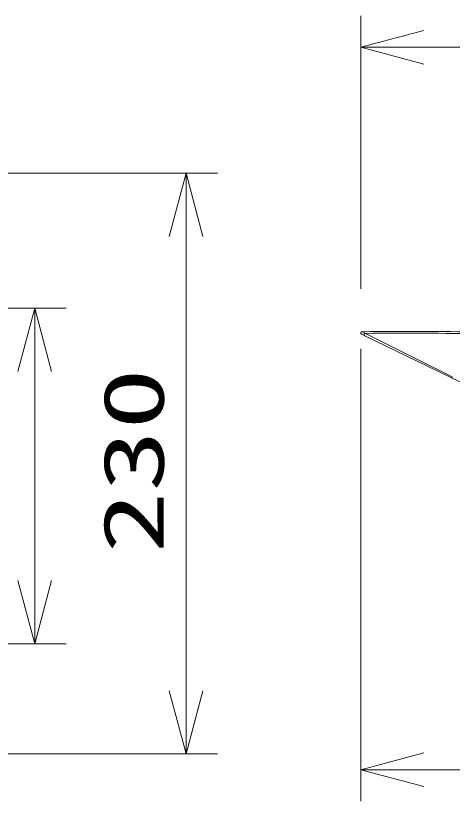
# Model space of a CAD drawing. Units: millimetres on the paper. Extents: x -63 to 64, y -59 to 59.
# Drawn here: x -20.38 to -3.07, y 9.79 to 40.95 of the extents above; entities that cross this region are included whole.
import ezdxf
from ezdxf.enums import TextEntityAlignment as Align

# ---------------------------------------------------------------- set-up
doc = ezdxf.new("R2010")
doc.units = ezdxf.units.MM
for name, color, linetype, lineweight in [('0-4_SUNPO', 7, 'Continuous', 9), ('0-5_0', 7, 'Continuous', 9), ('0-6_GAIKEI', 4, 'Continuous', 9)]:
    doc.layers.add(name, color=color, linetype=linetype, lineweight=lineweight)
doc.styles.add('ＭＳ ゴシック', font='')
doc.styles.get('ＭＳ ゴシック').set_extended_font_data('MS Gothic')

# ---------------------------------------------------------------- blocks, each defined once
blk = doc.blocks.new('_Open30')
at = {"layer": '0-5_0'}
blk.add_line((0, 0), (-1, 0), dxfattribs=at)
blk.add_lwpolyline([(-1, 0.2679), (0, 0), (-1, -0.2679)], dxfattribs=at)

msp = doc.modelspace()

# ---------------------------------------------------------------- linework, layer by layer
at = {"layer": '0-4_SUNPO'}
for p, q in [((-6.7, 30.117), (-6.7, 40.947)), ((11.096, 39.697), (-4.2, 39.697)), ((-26.062, 34.697), (-12.375, 34.697)), ((-13.625, 32.197), (-13.625, 14.174)), ((-31.3, 29.342), (-18.375, 29.342)), ((-6.7, 27.74), (-6.7, 9.791)), ((-19.625, 26.842), (-19.625, 18.542)), ((-31.3, 16.042), (-18.375, 16.042)), ((-26.062, 11.674), (-12.375, 11.674)), ((28.492, 11.042), (-4.2, 11.041))]:
    msp.add_line(p, q, dxfattribs=at)
at = {"layer": '0-6_GAIKEI'}
for q in [(-6.651, 28.415), (-3.074, 26.631)]:
    msp.add_line((-6.516, 28.349), q, dxfattribs=at)
at = {"layer": '0-6_GAIKEI', "color": 7}
for q in [(-6.672, 28.32), (0.006, 25.063)]:
    msp.add_line((-6.537, 28.254), q, dxfattribs=at)
at = {"layer": '0-6_GAIKEI'}
msp.add_circle((-3.093, 26.576), 0.0012, dxfattribs=at)
at = {"layer": '0-6_GAIKEI', "color": 7}
for centre, radius, start, end in [((-6.65, 28.365), 0.05, 90.7277, 243.9994), ((-4.746, -121.676), 150.102, 88.78153, 90.7271)]:
    msp.add_arc(centre, radius, start, end, dxfattribs=at)
at = {"layer": '0-6_GAIKEI'}
for centre, radius, start, end in [((-4.98, -110.294), 138.652, 88.71751, 90.63494), ((-6.515, 28.299), 0.0501, 91.4004, 240.3361), ((-3.076, 26.577), 0.0186, 171.4213, 180), ((-3.087, 26.577), 0.0083, 180, 188.6715), ((-3.091, 26.577), 0.0036, 180, 200.6616), ((-3.093, 26.576), 0.0019, 180, 218.5076), ((-3.02, 26.566), 0.0758, 163.8833, 166.5333), ((-3.052, 26.574), 0.0428, 166.4057, 171.4367), ((-2.973, 26.552), 0.125, 161.1105, 163.8141), ((-2.896, 26.526), 0.206, 157.9367, 161.0043), ((-2.785, 26.48), 0.326, 152.3647, 157.8224)]:
    msp.add_arc(centre, radius, start, end, dxfattribs=at)

# ---------------------------------------------------------------- block references
at = {"layer": '0-4_SUNPO', "xscale": 2.5, "yscale": 2.5}
for p, rotation in [((-6.7, 39.697), 179.99905), ((-13.625, 34.697), 90), ((-19.625, 29.342), 90), ((-19.625, 16.042), 270), ((-13.625, 11.674), 270), ((-6.7, 11.041), 180.00095)]:
    msp.add_blockref('_Open30', p, dxfattribs=dict(at, rotation=rotation))

# ---------------------------------------------------------------- texts
at = {"layer": '0-4_SUNPO', "style": 'ＭＳ ゴシック', "width": 1.5}
msp.add_text('230', height=2.405, rotation=90, dxfattribs=at).set_placement((-13.787, 19.614), align=Align.BOTTOM_LEFT)

doc.saveas('drawing.dxf')
